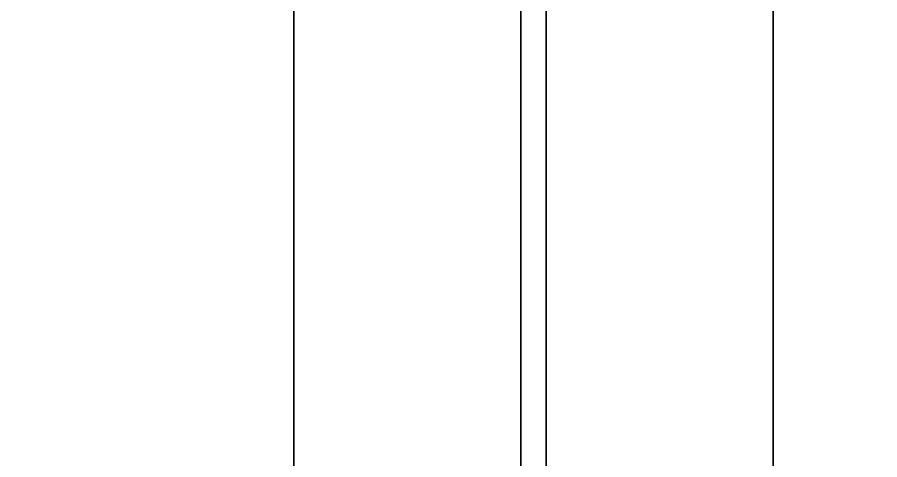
# Model space of a CAD drawing. Extents: x 0 to 2775, y -2341 to 0.
# Drawn here: x 658.1 to 726.4, y -273.8 to -238.7 of the extents above; entities that cross this region are included whole.
import ezdxf

# ---------------------------------------------------------------- set-up
doc = ezdxf.new("R2010")
doc.units = 0
for name, color, linetype in [('LAYER0', 7, 'CONTINUOUS'), ('LAYER10', 7, 'CONTINUOUS'), ('LAYER378', 7, 'CONTINUOUS'), ('LAYER51', 7, 'CONTINUOUS'), ('LAYER52', 7, 'CONTINUOUS'), ('LAYER70', 253, 'CONTINUOUS')]:
    doc.layers.add(name, color=color, linetype=linetype)

msp = doc.modelspace()

# ---------------------------------------------------------------- linework, layer by layer
at = {"layer": 'LAYER0', "invisible_edges": 1}
for points in [[(2775, 0), (18, -2341), (18, 0), (2775, 0)], [(18, -2341), (2775, 0), (2775, -2341), (18, -2341)], [(2775, -2341, 5), (18, 0, 5), (18, -2341, 5), (2775, -2341, 5)], [(18, 0, 5), (2775, -2341, 5), (2775, 0, 5), (18, 0, 5)]]:
    msp.add_3dface(points, dxfattribs=at)
at = {"layer": 'LAYER10', "invisible_edges": 1}
for points in [[(168, -838.334, 2464), (718, -209.0039, 2464), (168, -209.0039, 2464), (168, -838.334, 2464)], [(718, -209.0039, 2464), (168, -838.334, 2464), (718, -838.334, 2464), (718, -209.0039, 2464)], [(718, -838.334, 2446), (168, -209.0039, 2446), (718, -209.0039, 2446), (718, -838.334, 2446)], [(168, -209.0039, 2446), (718, -838.334, 2446), (168, -838.334, 2446), (168, -209.0039, 2446)], [(718, -838.334, 2446), (718, -209.0039, 2464), (718, -838.334, 2464), (718, -838.334, 2446)], [(718, -209.0039, 2464), (718, -838.334, 2446), (718, -209.0039, 2446), (718, -209.0039, 2464)]]:
    msp.add_3dface(points, dxfattribs=at)
at = {"layer": 'LAYER378', "invisible_edges": 1}
for points in [[(700, -91, 2685), (700, -2191, 2465), (700, -2191, 2685), (700, -91, 2685)], [(700, -2191, 2465), (700, -91, 2685), (700, -91, 2465), (700, -2191, 2465)], [(718, -91, 2465), (700, -2191, 2465), (700, -91, 2465), (718, -91, 2465)], [(700, -2191, 2465), (718, -91, 2465), (718, -2191, 2465), (700, -2191, 2465)], [(718, -2191, 2685), (700, -91, 2685), (700, -2191, 2685), (718, -2191, 2685)], [(700, -91, 2685), (718, -2191, 2685), (718, -91, 2685), (700, -91, 2685)], [(718, -91, 2465), (718, -2191, 2685), (718, -2191, 2465), (718, -91, 2465)], [(718, -2191, 2685), (718, -91, 2465), (718, -91, 2685), (718, -2191, 2685)]]:
    msp.add_3dface(points, dxfattribs=at)
at = {"layer": 'LAYER51', "invisible_edges": 1}
for points in [[(168, -209.0039, 85), (718, -838.334, 85), (168, -838.334, 85), (168, -209.0039, 85)], [(718, -838.334, 85), (168, -209.0039, 85), (718, -209.0039, 85), (718, -838.334, 85)], [(718, -209.0039, 103), (168, -838.334, 103), (718, -838.334, 103), (718, -209.0039, 103)], [(168, -838.334, 103), (718, -209.0039, 103), (168, -209.0039, 103), (168, -838.334, 103)], [(718, -209.0039, 103), (718, -838.334, 85), (718, -209.0039, 85), (718, -209.0039, 103)], [(718, -838.334, 85), (718, -209.0039, 103), (718, -838.334, 103), (718, -838.334, 85)]]:
    msp.add_3dface(points, dxfattribs=at)
at = {"layer": 'LAYER52', "invisible_edges": 1}
for points in [[(680, -209.0039, 85), (680, -838.334, 5), (680, -838.334, 85), (680, -209.0039, 85)], [(680, -838.334, 5), (680, -209.0039, 85), (680, -209.0039, 5), (680, -838.334, 5)], [(698, -209.0039, 5), (680, -838.334, 5), (680, -209.0039, 5), (698, -209.0039, 5)], [(680, -838.334, 5), (698, -209.0039, 5), (698, -838.334, 5), (680, -838.334, 5)], [(698, -838.334, 85), (680, -209.0039, 85), (680, -838.334, 85), (698, -838.334, 85)], [(680, -209.0039, 85), (698, -838.334, 85), (698, -209.0039, 85), (680, -209.0039, 85)], [(698, -209.0039, 5), (698, -838.334, 85), (698, -838.334, 5), (698, -209.0039, 5)], [(698, -838.334, 85), (698, -209.0039, 5), (698, -209.0039, 85), (698, -838.334, 85)]]:
    msp.add_3dface(points, dxfattribs=at)
at = {"layer": 'LAYER70', "invisible_edges": 1}
for points in [[(718, -522.168, 2462), (718, -192.998, 88), (718, -522.168, 88), (718, -522.168, 2462)], [(718, -192.998, 88), (718, -522.168, 2462), (718, -192.998, 2462), (718, -192.998, 88)], [(736, -522.168, 88), (718, -192.998, 88), (736, -192.998, 88), (736, -522.168, 88)], [(718, -192.998, 88), (736, -522.168, 88), (718, -522.168, 88), (718, -192.998, 88)], [(718, -522.168, 2462), (736, -192.998, 2462), (718, -192.998, 2462), (718, -522.168, 2462)], [(736, -192.998, 2462), (718, -522.168, 2462), (736, -522.168, 2462), (736, -192.998, 2462)]]:
    msp.add_3dface(points, dxfattribs=at)

doc.saveas('drawing.dxf')
